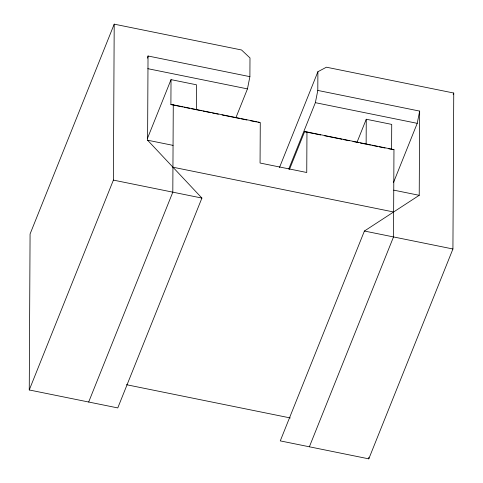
<?xml version="1.0" encoding="UTF-8"?>
<svg xmlns="http://www.w3.org/2000/svg" width="483" height="483" viewBox="0 0 483 483"><rect width="100%" height="100%" fill="white"/><g stroke="black" fill="none" stroke-linecap="round" stroke-linejoin="round"><path stroke-width="0.72" d="M249.892 76.658L148.033 55.992L147.593 140.209L201.912 198.066L117.774 407.924L29.252 389.968L30.073 234.014L114.205 24.15L241.536 49.978L249.989 57.942L249.892 76.658L247.459 88.89L235.982 117.514M29.252 389.968L113.39 180.105L114.205 24.15M175.263 105.469L170.897 104.582L171.03 79.629L196.49 84.797L196.364 109.75M170.897 104.582L173.27 104.823L172.811 192.162L88.673 402.019M289.474 169.406L304.592 131.708L306.959 131.95L306.747 172.497L260.059 163.025L260.277 122.477L173.27 104.823M317.802 90.436L317.899 71.719L326.417 67.203L453.748 93.032L452.927 248.986L368.795 458.85L280.267 440.888L364.405 231.031L419.22 195.313L419.661 111.096L317.802 90.436L315.363 102.668L288.774 168.996M309.374 446.793L393.512 236.936L393.965 149.597L391.598 149.356L391.725 124.403L366.259 119.241L366.132 144.194L360.27 143.004M368.795 458.85L368.801 457.341M147.599 58.153L148.033 55.992M393.434 182.677L417.227 123.334L419.661 111.096M147.514 138.277L171.03 79.629M279.476 167.553L317.899 71.719M357.022 142.28L366.259 119.241M453.187 94.433L453.748 93.032M257.904 122.235L259.679 122.416M147.81 68.677L247.459 88.89M315.363 102.668L417.227 123.334M306.959 131.95L393.965 149.597M176.718 105.765L182.538 106.942M183.993 107.238L189.813 108.421M191.268 108.717L201.489 110.788M202.957 111.084L211.017 112.72M212.478 113.022L218.34 114.205M222.005 114.954L239.586 118.516M241.053 118.818L246.916 120.007M250.574 120.75L256.437 121.939M304.592 131.708L313.382 133.489M314.844 133.785L320.706 134.974M324.371 135.717L341.952 139.285M343.419 139.581L349.281 140.77M352.946 141.513L358.803 142.702M366.857 144.339L370.497 145.075M371.952 145.371L377.772 146.554M379.227 146.85L385.048 148.027M388.688 148.764L391.598 149.356M147.593 140.209L173.053 145.371M393.754 190.145L419.22 195.313M172.944 167.209L393.639 211.983M113.39 180.105L201.912 198.066M364.405 231.031L452.927 248.986M126.449 384.703L290.313 417.952"/></g></svg>
